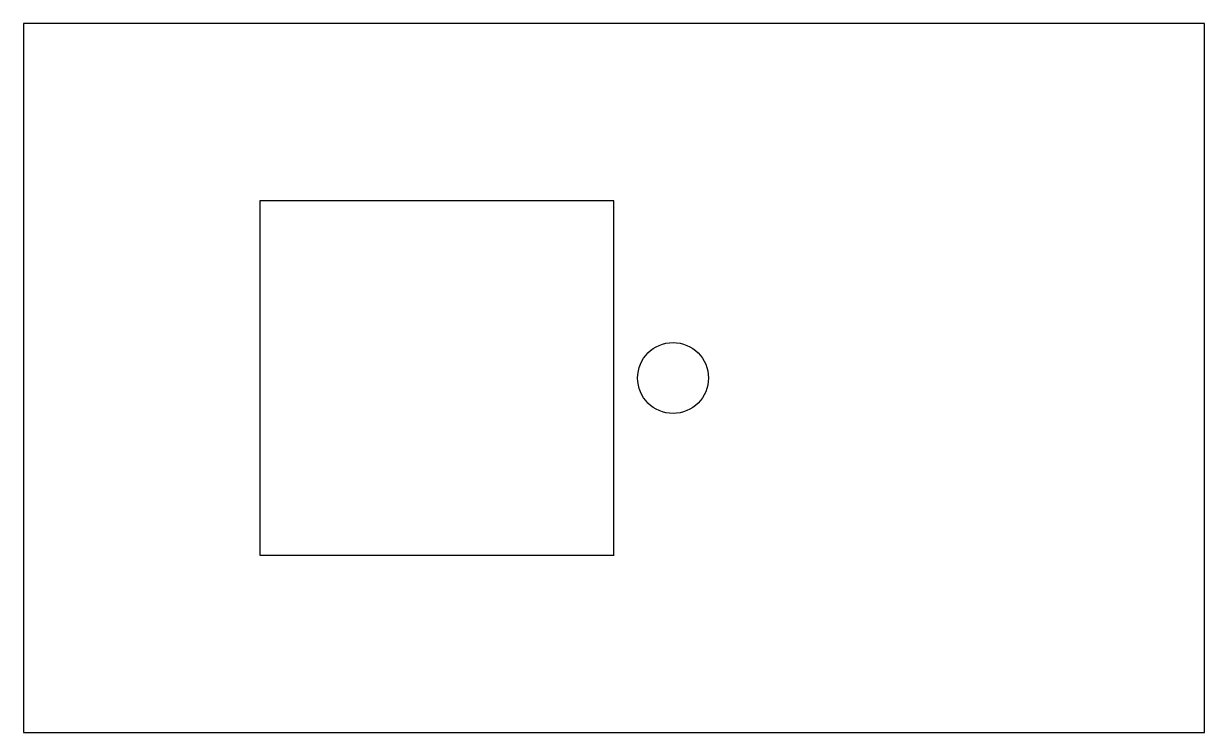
# Model space of a CAD drawing. Header units: millimetres. Extents: x 0 to 100, y 0 to 60.
import ezdxf

# ---------------------------------------------------------------- set-up
doc = ezdxf.new("R2010")
doc.units = ezdxf.units.MM
doc.layers.get('0').update_dxf_attribs({"linetype": 'CONTINUOUS'})

msp = doc.modelspace()

# ---------------------------------------------------------------- linework, layer by layer
for p, q in [((100, 60), (0, 60)), ((0, 60), (0, 0)), ((100, 0), (100, 60)), ((50, 45), (20, 45)), ((20, 45), (20, 15)), ((50, 15), (50, 45)), ((20, 15), (50, 15)), ((0, 0), (100, 0))]:
    msp.add_line(p, q)
msp.add_circle((55, 30), 3)

doc.saveas('drawing.dxf')
